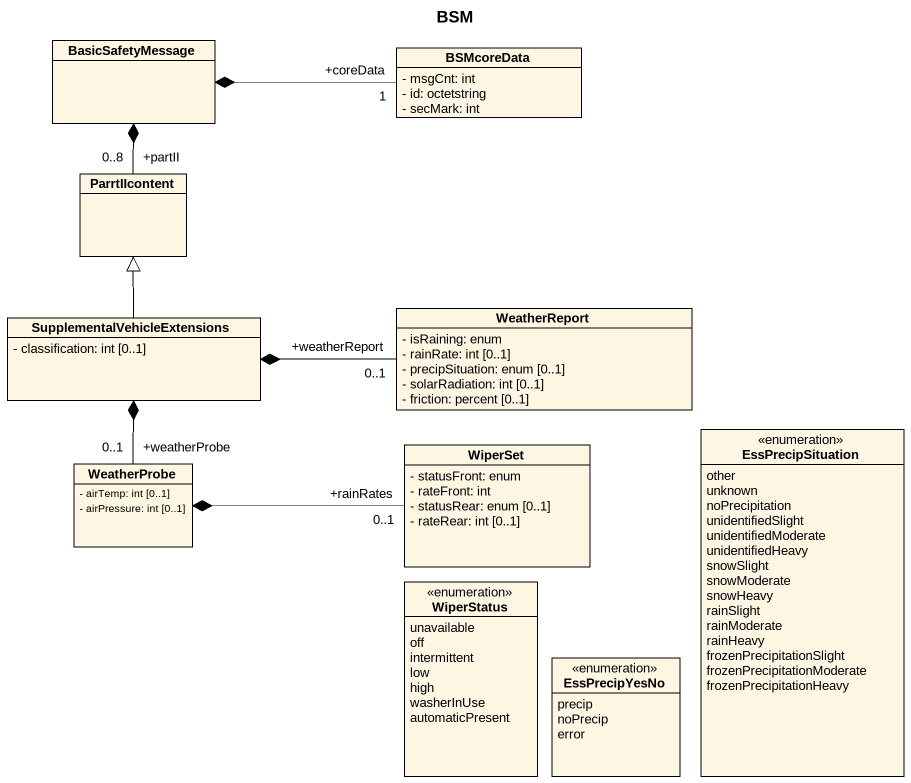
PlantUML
@startuml
title BSM
hide circle
hide empty members
skinparam classAttributeIconSize 0
class BasicSafetyMessage
class BSMcoreData {
  - msgCnt: int
  - id: octetstring
  - secMark: int
}
class ParrtIIcontent
class WeatherReport {
  - isRaining: enum
  - rainRate: int [0..1]
  - precipSituation: enum [0..1]
  - solarRadiation: int [0..1]
  - friction: percent [0..1]
}
class "SupplementalVehicleExtensions" as SupplementalVehicleExtension {
  - classification: int [0..1]
}
class WeatherProbe {
  - airTemp: int [0..1]
  - airPressure: int [0..1]
}
class WiperSet {
  - statusFront: enum
  - rateFront: int
  - statusRear: enum [0..1]
  - rateRear: int [0..1]
}
enum EssPrecipSituation {
  other
  unknown
  noPrecipitation
  unidentifiedSlight
  unidentifiedModerate
  unidentifiedHeavy
  snowSlight
  snowModerate
  snowHeavy
  rainSlight
  rainModerate
  rainHeavy
  frozenPrecipitationSlight
  frozenPrecipitationModerate
  frozenPrecipitationHeavy
}
enum WiperStatus {
  unavailable
  off
  intermittent
  low
  high
  washerInUse
  automaticPresent
}
enum EssPrecipYesNo {
  precip
  noPrecip
  error
}
BSMcoreData "+coreData\n1" -left-* BasicSafetyMessage
ParrtIIcontent "+partII\n0..8" -up-* BasicSafetyMessage
WeatherReport "+weatherReport\n0..1" -left-* SupplementalVehicleExtension
SupplementalVehicleExtension -up-|> ParrtIIcontent
WeatherProbe "+weatherProbe\n0..1" -up-* SupplementalVehicleExtension
WiperSet "+rainRates\n0..1" -left-* WeatherProbe
@enduml
